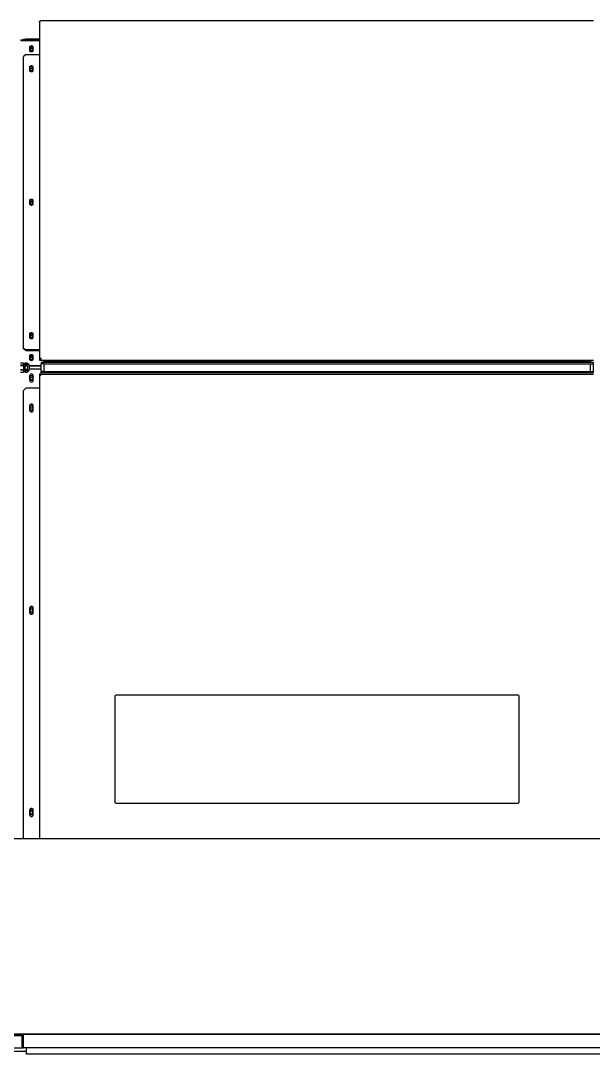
# Model space of a CAD drawing. Extents: x 28911 to 70911, y -59 to 29641.
# Drawn here: x 39487 to 40549, y 6866 to 8783 of the extents above; entities that cross this region are included whole.
import ezdxf

# ---------------------------------------------------------------- set-up
doc = ezdxf.new("R2010")
doc.units = 0
doc.header["$LTSCALE"] = 300
doc.header["$MEASUREMENT"] = 0

# ---------------------------------------------------------------- blocks, each defined once
blk = doc.blocks.new('A$C714e681e')
at = {"color": 7, "linetype": 'Continuous', "lineweight": 25}
for p, q in [((1544.6, 2948.5), (1545.8, 2948.5)), ((1544.6, 2947.1), (1544.6, 2948.5)), ((1544.6, 2947.1), (1544.6, 2321.8)), ((2572.4, 2949.3), (1546.8, 2949.3)), ((1546.8, 2949.3), (1546.8, 2948.7)), ((1514.6, 2913), (1514.6, 2915)), ((1514.6, 2915), (1519.6, 2915)), ((1519.6, 2915), (1519.6, 2913)), ((1544.4, 2915), (1519.6, 2915)), ((1544.6, 2913), (1509.8, 2913)), ((1509.8, 2912.4), (1544.6, 2912.4)), ((1526.1, 2900.1), (1526.1, 2894.4)), ((1526.1, 2898), (1526.9, 2899)), ((1526.9, 2899), (1532.3, 2899)), ((1532.3, 2899), (1533.1, 2898)), ((1533.1, 2894.4), (1533.1, 2900.1)), ((1544.4, 2913), (1544.6, 2913)), ((1519.6, 2886.7), (1514.6, 2883.1)), ((1514.6, 2342.2), (1514.6, 2883.1)), ((1519.6, 2886.7), (1544.4, 2886.7)), ((1531.8, 2892.5), (1527.4, 2892.5)), ((1526.1, 2863), (1526.1, 2857.3)), ((1526.1, 2860.7), (1529.6, 2862.1)), ((1529.6, 2862.1), (1533.1, 2860.7)), ((1533.1, 2857.3), (1533.1, 2863)), ((1529, 2854.9), (1526.9, 2855.7)), ((1532.3, 2855.7), (1530.2, 2854.9)), ((1526.1, 2615.5), (1526.1, 2609.8)), ((1526.1, 2613.2), (1529.6, 2614.7)), ((1529, 2607.4), (1526.9, 2608.2)), ((1529.6, 2614.7), (1533.1, 2613.2)), ((1532.3, 2608.2), (1530.2, 2607.4)), ((1533.1, 2609.8), (1533.1, 2615.5)), ((1526.1, 2368), (1526.1, 2362.3)), ((1526.1, 2365.7), (1529.6, 2367.2)), ((1529, 2359.9), (1526.9, 2360.7)), ((1529.6, 2367.2), (1533.1, 2365.7)), ((1532.3, 2360.7), (1530.2, 2359.9)), ((1533.1, 2362.3), (1533.1, 2368)), ((1514.6, 2342.2), (1519.6, 2338.7)), ((1514.6, 2340.8), (1514.6, 2342.2)), ((1519.6, 2337.2), (1514.6, 2340.8)), ((1544.4, 2338.7), (1519.6, 2338.7)), ((1519.6, 2338.7), (1519.6, 2337.2)), ((1544.4, 2337.2), (1519.6, 2337.2)), ((1526.1, 2327.3), (1526.1, 2321.7)), ((1526.1, 2325.4), (1526.9, 2326.4)), ((1526.9, 2326.4), (1532.3, 2326.4)), ((1532, 2319.9), (1527.2, 2319.9)), ((1532.3, 2326.4), (1533.1, 2325.4)), ((1533.1, 2321.7), (1533.1, 2327.3)), ((1544.4, 2337.2), (1544.6, 2337.3)), ((1544.6, 2321.8), (1544.6, 2321.7)), ((1544.6, 2321.7), (1546.6, 2321.7)), ((1544.6, 2321.7), (1544.6, 2319.6)), ((1544.6, 2319.6), (1546.6, 2319.6)), ((1546.6, 2321.8), (1546.6, 2321.7)), ((1546.6, 2321.7), (1546.6, 2319.6)), ((1546.8, 2323.3), (1546.8, 2319.6)), ((1546.8, 2319.6), (2572.4, 2319.6)), ((1552.1, 2319.6), (1552.1, 2316.5)), ((2567.1, 2316.5), (2567.1, 2319.6)), ((1514.6, 2314.2), (1509.6, 2314.2)), ((1514.6, 2314.2), (1509.6, 2314.2)), ((1509.6, 2310.8), (1514.6, 2310.8)), ((1514.6, 2309.4), (1509.6, 2309.4)), ((1509.6, 2302.6), (1514.6, 2302.6)), ((1514.6, 2301.2), (1509.6, 2301.2)), ((1514.6, 2314.2), (1514.6, 2310.8)), ((1514.6, 2314.2), (1514.6, 2314.2)), ((1517.1, 2312.9), (1514.6, 2312.9)), ((1514.6, 2310.8), (1514.6, 2309.4)), ((1514.6, 2309.4), (1514.6, 2302.6)), ((1514.6, 2302.6), (1514.6, 2301.2)), ((1514.6, 2301.2), (1514.6, 2297.8)), ((1522.1, 2314.2), (1517.1, 2314.2)), ((1517.1, 2314.2), (1522.1, 2314.2)), ((1517.1, 2314.2), (1517.1, 2310.8)), ((1517.1, 2314.2), (1517.1, 2314.2)), ((1522.1, 2310.8), (1517.1, 2310.8)), ((1517.1, 2310.8), (1517.1, 2309.4)), ((1517.1, 2309.4), (1522.1, 2309.4)), ((1517.1, 2309.4), (1517.1, 2302.6)), ((1522.1, 2302.6), (1517.1, 2302.6)), ((1517.1, 2302.6), (1517.1, 2301.2)), ((1517.1, 2301.2), (1522.1, 2301.2)), ((1517.1, 2301.2), (1517.1, 2297.8)), ((1522.1, 2314.2), (1522.1, 2310.8)), ((1522.1, 2314.2), (1522.1, 2314.2)), ((1523.1, 2312.9), (1522.1, 2312.9)), ((1522.1, 2310.8), (1522.1, 2309.4)), ((1522.1, 2309.4), (1522.1, 2302.6)), ((1522.1, 2302.6), (1522.1, 2301.2)), ((1522.1, 2301.2), (1522.1, 2297.8)), ((1525.1, 2311), (1525.1, 2301.1)), ((1546.8, 2309.4), (1525.1, 2309.4)), ((1532.6, 2308.5), (1525.1, 2308.5)), ((1525.1, 2303.5), (1532.6, 2303.5)), ((1547.6, 2308.5), (1532.6, 2308.5)), ((1532.6, 2303.5), (1547.6, 2303.5)), ((1547.6, 2312.3), (1546.8, 2311.5)), ((1546.8, 2311.5), (1546.8, 2308.5)), ((1546.8, 2303.5), (1546.8, 2293.7)), ((2571.6, 2315.5), (1547.6, 2315.5)), ((1547.6, 2315.5), (1547.6, 2313.1)), ((1552.6, 2313.1), (1547.6, 2313.1)), ((1547.6, 2298.9), (1547.6, 2313.1)), ((1551.8, 2316.5), (1550.8, 2315.5)), ((2567.4, 2316.5), (1551.8, 2316.5)), ((1552.6, 2313.1), (1552.6, 2298.9)), ((1552.6, 2313.1), (2566.6, 2313.1)), ((2566.6, 2298.9), (2566.6, 2313.1)), ((2566.6, 2313.1), (2571.6, 2313.1)), ((2568.4, 2315.5), (2567.4, 2316.5)), ((2571.6, 2315.5), (2571.6, 2313.1)), ((2571.6, 2313.1), (2571.6, 2298.9)), ((2572.4, 2311.5), (2571.6, 2312.3)), ((1509.6, 2297.8), (1514.6, 2297.8)), ((1509.6, 2297.8), (1514.6, 2297.8)), ((1517.1, 2299.1), (1514.6, 2299.1)), ((1514.6, 2297.8), (1514.6, 2297.8)), ((1517.1, 2297.8), (1522.1, 2297.8)), ((1522.1, 2297.8), (1517.1, 2297.8)), ((1517.1, 2297.8), (1517.1, 2297.8)), ((1523.1, 2299.1), (1522.1, 2299.1)), ((1522.1, 2297.8), (1522.1, 2297.8)), ((1526.1, 2289.6), (1526.9, 2291.1)), ((1526.1, 2290.5), (1526.1, 2282.5)), ((1526.9, 2281.9), (1526.1, 2283.3)), ((1526.9, 2291.1), (1532.3, 2291.1)), ((1532.3, 2281.9), (1526.9, 2281.9)), ((1532.3, 2291.1), (1533.1, 2289.6)), ((1533.1, 2283.3), (1532.3, 2281.9)), ((1533.1, 2282.5), (1533.1, 2290.5)), ((1544.6, 2293.5), (1544.6, 2291.3)), ((1546.6, 2293.5), (1544.6, 2293.5)), ((1544.6, 2291.3), (1544.6, 1432.5)), ((1546.8, 2291.3), (1544.6, 2291.3)), ((1546.6, 2291.3), (1546.6, 2293.5)), ((1546.8, 2293.7), (1546.8, 2293.5)), ((1546.8, 2293.5), (2572.4, 2293.5)), ((1546.8, 2291.3), (1546.8, 2293.5)), ((1552.6, 2298.9), (1547.6, 2298.9)), ((1547.6, 2298.9), (1547.6, 2296.5)), ((2571.6, 2296.5), (1547.6, 2296.5)), ((1552.6, 2298.9), (2566.6, 2298.9)), ((2566.6, 2298.9), (2571.6, 2298.9)), ((2571.6, 2298.9), (2571.6, 2296.5)), ((1519.6, 2268.5), (1514.6, 2263.5)), ((1514.6, 1432.5), (1514.6, 2263.5)), ((1519.6, 2268.5), (1544.4, 2268.5)), ((1544.6, 2268.5), (1544.4, 2268.5)), ((1526.1, 2234.3), (1529.6, 2236.3)), ((1526.1, 2235), (1526.1, 2227)), ((1529.6, 2225.7), (1526.1, 2227.7)), ((1529.6, 2236.3), (1533.1, 2234.3)), ((1533.1, 2227.7), (1529.6, 2225.7)), ((1533.1, 2227), (1533.1, 2235)), ((1526.1, 1859.3), (1529.6, 1861.3)), ((1526.1, 1860), (1526.1, 1852)), ((1529.6, 1861.3), (1533.1, 1859.3)), ((1533.1, 1852), (1533.1, 1860)), ((1529.6, 1850.7), (1526.1, 1852.7)), ((1533.1, 1852.7), (1529.6, 1850.7)), ((1684.6, 1696.5), (1684.6, 1500.5)), ((2432.6, 1698.5), (1686.6, 1698.5)), ((2434.6, 1500.5), (2434.6, 1696.5)), ((1686.6, 1498.5), (2432.6, 1498.5)), ((1526.1, 1484.3), (1529.6, 1486.3)), ((1526.1, 1485), (1526.1, 1477)), ((1529.6, 1475.7), (1526.1, 1477.7)), ((1529.6, 1486.3), (1533.1, 1484.3)), ((1533.1, 1477.7), (1529.6, 1475.7)), ((1533.1, 1477), (1533.1, 1485)), ((1484.3, 1432.5), (2634.9, 1432.5)), ((1484.3, 1070.3), (2634.9, 1070.3)), ((1491.6, 1069.5), (1511.9, 1069.5)), ((1491.6, 1067.5), (1511.9, 1067.5)), ((1512.1, 1046.7), (1512.1, 1067.3)), ((1514.1, 1046.7), (1514.1, 1067.3)), ((1514.3, 1069.5), (1514.3, 1046.7)), ((2604.9, 1069.5), (1514.3, 1069.5)), ((1514.6, 1069.5), (1514.6, 1070.3)), ((1544.6, 1070.3), (1544.6, 1069.5)), ((1462.6, 1044.5), (1514.3, 1044.5)), ((1462.6, 1038.5), (1519.6, 1038.5)), ((1514.1, 1046.7), (1512.1, 1046.7)), ((1514.3, 1044.5), (1514.3, 1046.7)), ((2604.9, 1044.5), (1514.3, 1044.5)), ((1519.6, 1044.5), (1519.6, 1034.7)), ((1519.6, 1034.7), (1519.6, 1032.5)), ((2599.6, 1032.5), (1519.6, 1032.5))]:
    blk.add_line(p, q, dxfattribs=at)
at = {"color": 7, "linetype": 'Continuous', "lineweight": 25, "flags": 128}
for points in [[(1533.1, 2900.1), (1532.9, 2900.9), (1532.3, 2901.7), (1531.4, 2902.2), (1530.2, 2902.5), (1529, 2902.5), (1527.9, 2902.2), (1526.9, 2901.7), (1526.3, 2900.9), (1526.1, 2900.1)], [(1533.1, 2898.7), (1532.9, 2899.5), (1532.3, 2900.3), (1531.4, 2900.8), (1530.2, 2901.1), (1529, 2901.1), (1527.9, 2900.8), (1526.9, 2900.3), (1526.3, 2899.5), (1526.1, 2898.7)], [(1526.1, 2894.4), (1526.3, 2893.6), (1526.9, 2892.9), (1527.9, 2892.3), (1529, 2892), (1530.2, 2892), (1531.4, 2892.3), (1532.3, 2892.9), (1532.9, 2893.6), (1533.1, 2894.4)], [(1531.7, 2896.6), (1531.1, 2897.1), (1530.2, 2897.4), (1529.3, 2897.5), (1528.4, 2897.3), (1527.7, 2896.8), (1527.3, 2896.2), (1527.2, 2895.6), (1527.5, 2894.9), (1528.1, 2894.5), (1529, 2894.2), (1529.9, 2894.1), (1530.8, 2894.3), (1531.5, 2894.8), (1531.9, 2895.4), (1532, 2896), (1531.7, 2896.6)], [(1533.1, 2863), (1532.9, 2863.8), (1532.3, 2864.6), (1531.4, 2865.1), (1530.2, 2865.4), (1529, 2865.4), (1527.9, 2865.1), (1526.9, 2864.6), (1526.3, 2863.8), (1526.1, 2863)], [(1533.1, 2861.6), (1532.9, 2862.4), (1532.3, 2863.2), (1531.4, 2863.7), (1530.2, 2864), (1529, 2864), (1527.9, 2863.7), (1526.9, 2863.2), (1526.3, 2862.4), (1526.1, 2861.6)], [(1526.1, 2857.3), (1526.3, 2856.5), (1526.9, 2855.7), (1527.9, 2855.2), (1529, 2854.9), (1530.2, 2854.9), (1531.4, 2855.2), (1532.3, 2855.7), (1532.9, 2856.5), (1533.1, 2857.3)], [(1528.4, 2856.9), (1529.3, 2856.7), (1530.2, 2856.7), (1531.1, 2857), (1531.7, 2857.5), (1532, 2858.2), (1531.9, 2858.8), (1531.5, 2859.4), (1530.8, 2859.9), (1529.9, 2860.1), (1529, 2860), (1528.1, 2859.7), (1527.5, 2859.2), (1527.2, 2858.6), (1527.3, 2857.9), (1527.7, 2857.3), (1528.4, 2856.9)], [(1533.1, 2615.5), (1532.9, 2616.3), (1532.3, 2617.1), (1531.4, 2617.6), (1530.2, 2617.9), (1529, 2617.9), (1527.9, 2617.6), (1526.9, 2617.1), (1526.3, 2616.3), (1526.1, 2615.5)], [(1533.1, 2614.1), (1532.9, 2614.9), (1532.3, 2615.7), (1531.4, 2616.2), (1530.2, 2616.5), (1529, 2616.5), (1527.9, 2616.2), (1526.9, 2615.7), (1526.3, 2614.9), (1526.1, 2614.1)], [(1526.1, 2609.8), (1526.3, 2609), (1526.9, 2608.2), (1527.9, 2607.7), (1529, 2607.4), (1530.2, 2607.4), (1531.4, 2607.7), (1532.3, 2608.2), (1532.9, 2609), (1533.1, 2609.8)], [(1528.4, 2609.4), (1529.3, 2609.2), (1530.2, 2609.3), (1531.1, 2609.5), (1531.7, 2610), (1532, 2610.7), (1531.9, 2611.3), (1531.5, 2611.9), (1530.8, 2612.4), (1529.9, 2612.6), (1529, 2612.5), (1528.1, 2612.2), (1527.5, 2611.7), (1527.2, 2611.1), (1527.3, 2610.5), (1527.7, 2609.9), (1528.4, 2609.4)], [(1533.1, 2368), (1532.9, 2368.9), (1532.3, 2369.6), (1531.4, 2370.1), (1530.2, 2370.4), (1529, 2370.4), (1527.9, 2370.1), (1526.9, 2369.6), (1526.3, 2368.9), (1526.1, 2368)], [(1533.1, 2366.6), (1532.9, 2367.4), (1532.3, 2368.2), (1531.4, 2368.7), (1530.2, 2369), (1529, 2369), (1527.9, 2368.7), (1526.9, 2368.2), (1526.3, 2367.4), (1526.1, 2366.6)], [(1526.1, 2362.3), (1526.3, 2361.5), (1526.9, 2360.8), (1527.9, 2360.2), (1529, 2359.9), (1530.2, 2359.9), (1531.4, 2360.2), (1532.3, 2360.8), (1532.9, 2361.5), (1533.1, 2362.3)], [(1528.4, 2361.9), (1529.3, 2361.7), (1530.2, 2361.8), (1531.1, 2362.1), (1531.7, 2362.6), (1532, 2363.2), (1531.9, 2363.8), (1531.5, 2364.4), (1530.8, 2364.9), (1529.9, 2365.1), (1529, 2365), (1528.1, 2364.8), (1527.5, 2364.3), (1527.2, 2363.6), (1527.3, 2363), (1527.7, 2362.4), (1528.4, 2361.9)], [(1533.1, 2327.3), (1532.9, 2328.2), (1532.3, 2328.9), (1531.4, 2329.5), (1530.2, 2329.8), (1529, 2329.8), (1527.9, 2329.5), (1526.9, 2328.9), (1526.3, 2328.2), (1526.1, 2327.3)], [(1533.1, 2325.9), (1532.9, 2326.8), (1532.3, 2327.5), (1531.4, 2328.1), (1530.2, 2328.4), (1529, 2328.4), (1527.9, 2328.1), (1526.9, 2327.5), (1526.3, 2326.8), (1526.1, 2325.9)], [(1526.1, 2321.7), (1526.3, 2320.8), (1526.9, 2320.1), (1527.9, 2319.5), (1529, 2319.3), (1530.2, 2319.3), (1531.4, 2319.5), (1532.3, 2320.1), (1532.9, 2320.8), (1533.1, 2321.7)], [(1531.7, 2324), (1531.1, 2324.5), (1530.2, 2324.8), (1529.3, 2324.8), (1528.4, 2324.6), (1527.7, 2324.2), (1527.3, 2323.6), (1527.2, 2322.9), (1527.5, 2322.3), (1528.1, 2321.8), (1529, 2321.5), (1529.9, 2321.5), (1530.8, 2321.7), (1531.5, 2322.1), (1531.9, 2322.7), (1532, 2323.4), (1531.7, 2324)]]:
    blk.add_lwpolyline(points, dxfattribs=at)
at = {"color": 7, "linetype": 'Continuous', "lineweight": 25}
for centre in [(1529.6, 2286.5), (1529.6, 2231), (1529.6, 1856), (1529.6, 1481)]:
    blk.add_circle(centre, 2.4, dxfattribs=at)
for centre, radius, start, end in [((1546.5, 2946.7), 1.96, 81.9505, 168.5782), ((1544.4, 2915.2), 0.2, 270, 0), ((1509.8, 2913.2), 0.2, 180, 270), ((1509.8, 2912.6), 0.179, 191.4218, 278.0495), ((1544.4, 2886.8), 0.179, 261.9505, 348.5782), ((1544.4, 2338.8), 0.179, 261.9505, 348.5782), ((1546.5, 2321.4), 1.96, 81.9505, 168.5782), ((1546.8, 2321.7), 0.179, 81.9505, 168.5782), ((1523.1, 2311), 2, 0, 90), ((1523.1, 2301.1), 2, 270, 0), ((1529.6, 2290.5), 3.5, 0, 180), ((1529.6, 2282.5), 3.5, 180, 0), ((1529.6, 2235), 3.5, 0, 180), ((1529.6, 2227), 3.5, 180, 0), ((1529.6, 1860), 3.5, 0, 180), ((1529.6, 1852), 3.5, 180, 0), ((1686.6, 1696.5), 2, 90, 180), ((2432.6, 1696.5), 2, 0, 90), ((1686.6, 1500.5), 2, 180, 270), ((2432.6, 1500.5), 2, 270, 0), ((1529.6, 1485), 3.5, 0, 180), ((1529.6, 1477), 3.5, 180, 0), ((1511.9, 1067.3), 2.2, 0, 90), ((1511.9, 1067.3), 0.2, 0, 90), ((1514.3, 1046.7), 2.2, 180, 270), ((1514.3, 1046.7), 0.2, 180, 270)]:
    blk.add_arc(centre, radius, start, end, dxfattribs=at)

msp = doc.modelspace()

# ---------------------------------------------------------------- block references
at = {"color": 4, "ltscale": 50}
msp.add_blockref('A$C714e681e', (37977.344, 5833.338), dxfattribs=at)

doc.saveas('drawing.dxf')
